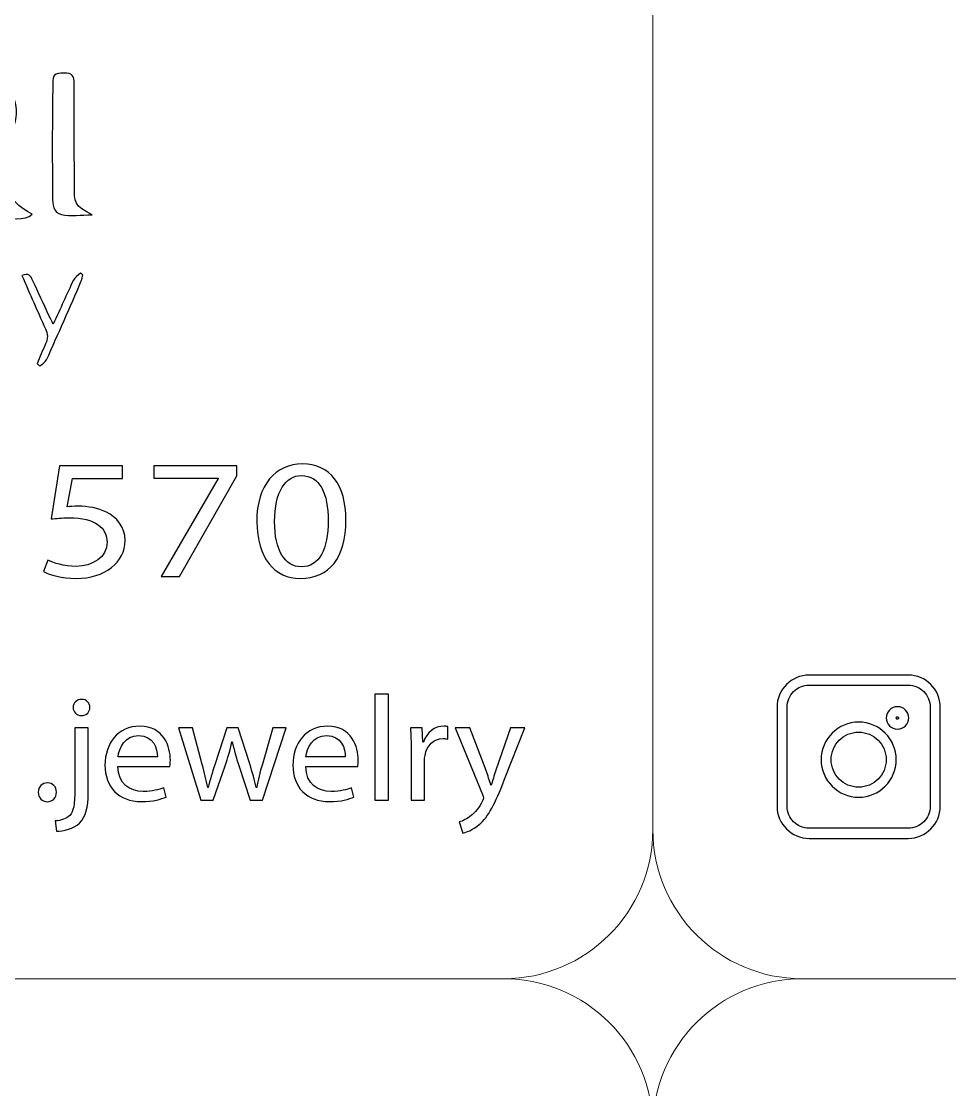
# Model space of a CAD drawing. Header units: millimetres. Extents: x -576 to 618, y 160 to 343.
# Drawn here: x 445.69 to 464.28, y 261.28 to 282.68 of the extents above; entities that cross this region are included whole.
import ezdxf

# ---------------------------------------------------------------- set-up
doc = ezdxf.new("R2010")
doc.units = ezdxf.units.MM
doc.header["$MEASUREMENT"] = 0
doc.layers.add('Layer 1', color=7, linetype='Continuous')

msp = doc.modelspace()

# ---------------------------------------------------------------- linework, layer by layer
at = {"layer": 'Layer 1', "color": 250, "lineweight": 18}
for points in [[(421.5217, 303.3001), (421.5217, 303.3001), (455.3517, 303.3001), (455.3517, 303.3001), (456.9957, 303.3001), (458.3367, 301.9591), (458.3367, 300.3151), (458.3367, 300.3151), (458.3367, 266.4851), (458.3367, 266.4851), (458.3367, 264.8411), (456.9957, 263.5001), (455.3517, 263.5001), (455.3517, 263.5001), (421.5217, 263.5001), (421.5217, 263.5001), (419.8777, 263.5001), (418.5367, 264.8411), (418.5367, 266.4851), (418.5367, 266.4851), (418.5367, 300.3151), (418.5367, 300.3151), (418.5367, 301.9591), (419.8777, 303.3001), (421.5217, 303.3001)], [(461.3217, 303.3001), (461.3217, 303.3001), (495.1517, 303.3001), (495.1517, 303.3001), (496.7957, 303.3001), (498.1367, 301.9591), (498.1367, 300.3151), (498.1367, 300.3151), (498.1367, 266.4851), (498.1367, 266.4851), (498.1367, 264.8411), (496.7957, 263.5001), (495.1517, 263.5001), (495.1517, 263.5001), (461.3217, 263.5001), (461.3217, 263.5001), (459.6777, 263.5001), (458.3367, 264.8411), (458.3367, 266.4851), (458.3367, 266.4851), (458.3367, 300.3151), (458.3367, 300.3151), (458.3367, 301.9591), (459.6777, 303.3001), (461.3217, 303.3001)], [(421.5217, 263.5001), (421.5217, 263.5001), (455.3517, 263.5001), (455.3517, 263.5001), (456.9957, 263.5001), (458.3367, 262.1591), (458.3367, 260.5151), (458.3367, 260.5151), (458.3367, 226.6851), (458.3367, 226.6851), (458.3367, 225.0411), (456.9957, 223.7001), (455.3517, 223.7001), (455.3517, 223.7001), (421.5217, 223.7001), (421.5217, 223.7001), (419.8777, 223.7001), (418.5367, 225.0411), (418.5367, 226.6851), (418.5367, 226.6851), (418.5367, 260.5151), (418.5367, 260.5151), (418.5367, 262.1591), (419.8777, 263.5001), (421.5217, 263.5001)], [(461.3217, 263.5001), (461.3217, 263.5001), (495.1517, 263.5001), (495.1517, 263.5001), (496.7957, 263.5001), (498.1367, 262.1591), (498.1367, 260.5151), (498.1367, 260.5151), (498.1367, 226.6851), (498.1367, 226.6851), (498.1367, 225.0411), (496.7957, 223.7001), (495.1517, 223.7001), (495.1517, 223.7001), (461.3217, 223.7001), (461.3217, 223.7001), (459.6777, 223.7001), (458.3367, 225.0411), (458.3367, 226.6851), (458.3367, 226.6851), (458.3367, 260.5151), (458.3367, 260.5151), (458.3367, 262.1591), (459.6777, 263.5001), (461.3217, 263.5001)]]:
    msp.add_open_spline(points, degree=3, knots=[0, 0, 0, 0, 0.125, 0.125, 0.125, 0.25, 0.25, 0.25, 0.375, 0.375, 0.375, 0.5, 0.5, 0.5, 0.625, 0.625, 0.625, 0.75, 0.75, 0.75, 0.875, 0.875, 0.875, 1, 1, 1, 1], dxfattribs=at)
at = {"layer": 'Layer 1', "color": 230}
for points, knots in [([(443.3761, 281.6631), (443.8994, 281.6394), (444.4267, 281.6482), (444.9446, 281.5823), (445.3921, 281.5253), (445.597, 281.2382), (445.5908, 280.8248), (445.5864, 280.5249), (445.4026, 280.2906), (445.0815, 280.1758), (445.0301, 280.1574), (444.978, 280.1402), (444.8953, 280.1115), (445.246, 279.6719), (445.3505, 279.0744), (445.909, 278.8173), (445.7587, 278.6831), (445.4557, 278.6965), (445.2582, 278.8672), (445.1315, 278.9761), (445.022, 279.1115), (444.9281, 279.2506), (444.7699, 279.485), (444.6216, 279.7271), (444.4862, 279.9754), (444.4198, 280.0971), (444.325, 280.1255), (444.2219, 280.0865), (444.1786, 280.07), (444.1512, 279.963), (444.1486, 279.8956), (444.1368, 279.5789), (444.1284, 279.2613), (444.1337, 278.9445), (444.1374, 278.7486), (444.0098, 278.7873), (443.8947, 278.7789), (443.7655, 278.7699), (443.6962, 278.8005), (443.6978, 278.9521), (443.7037, 279.6656), (443.6999, 280.3795), (443.7015, 281.0931), (443.7025, 281.4616), (443.6925, 281.4797), (443.3727, 281.6057), (443.3739, 281.6248), (443.3748, 281.6441), (443.3761, 281.6631)], [0, 0, 0, 0, 0.0625, 0.0625, 0.0625, 0.125, 0.125, 0.125, 0.1875, 0.1875, 0.1875, 0.25, 0.25, 0.25, 0.3125, 0.3125, 0.3125, 0.375, 0.375, 0.375, 0.4375, 0.4375, 0.4375, 0.5, 0.5, 0.5, 0.5625, 0.5625, 0.5625, 0.625, 0.625, 0.625, 0.6875, 0.6875, 0.6875, 0.75, 0.75, 0.75, 0.8125, 0.8125, 0.8125, 0.875, 0.875, 0.875, 0.9375, 0.9375, 0.9375, 1, 1, 1, 1]), ([(447.1052, 278.8031), (446.8853, 278.8031), (446.6818, 278.7744), (446.4909, 278.8118), (446.3299, 278.8436), (446.3171, 279.0199), (446.3152, 279.1634), (446.3096, 279.5887), (446.3093, 280.0137), (446.3099, 280.4386), (446.3106, 280.7675), (446.3152, 281.0964), (446.3187, 281.4249), (446.3208, 281.6258), (446.3405, 281.6349), (446.5474, 281.6449), (446.7109, 281.653), (446.747, 281.5809), (446.7461, 281.4327), (446.7433, 280.7697), (446.7517, 280.1063), (446.7517, 279.4434), (446.7517, 279.0084), (446.748, 279.0084), (447.1052, 278.8031)], [0, 0, 0, 0, 0.125, 0.125, 0.125, 0.25, 0.25, 0.25, 0.375, 0.375, 0.375, 0.5, 0.5, 0.5, 0.625, 0.625, 0.625, 0.75, 0.75, 0.75, 0.875, 0.875, 0.875, 1, 1, 1, 1]), ([(445.7021, 277.5885), (445.8378, 277.6525), (445.8788, 277.5758), (445.9158, 277.4962), (446.0275, 277.2553), (446.1377, 277.0132), (446.2494, 276.772), (446.27, 276.7271), (446.294, 276.684), (446.3296, 276.6141), (446.4709, 276.9264), (446.5976, 277.2154), (446.7343, 277.4993), (446.7614, 277.5552), (446.8275, 277.5923), (446.8759, 277.6379), (446.8912, 277.626), (446.9061, 277.6138), (446.9218, 277.6019), (446.9114, 277.5611), (446.9071, 277.5174), (446.8906, 277.4796), (446.66, 276.9514), (446.4298, 276.4232), (446.1933, 275.8977), (446.1708, 275.8481), (446.1053, 275.8178), (446.0597, 275.7786), (446.0432, 275.7926), (446.0263, 275.8066), (446.0091, 275.8207), (446.0634, 275.9539), (446.1124, 276.0893), (446.1739, 276.2191), (446.2238, 276.3249), (446.2213, 276.4163), (446.1717, 276.5243), (446.0107, 276.8722), (445.8613, 277.2254), (445.7021, 277.5885)], [0, 0, 0, 0, 0.0769231, 0.0769231, 0.0769231, 0.1538462, 0.1538462, 0.1538462, 0.2307692, 0.2307692, 0.2307692, 0.3076923, 0.3076923, 0.3076923, 0.3846154, 0.3846154, 0.3846154, 0.4615385, 0.4615385, 0.4615385, 0.5384615, 0.5384615, 0.5384615, 0.6153846, 0.6153846, 0.6153846, 0.6923077, 0.6923077, 0.6923077, 0.7692308, 0.7692308, 0.7692308, 0.8461538, 0.8461538, 0.8461538, 0.9230769, 0.9230769, 0.9230769, 1, 1, 1, 1]), ([(447.7159, 273.5235), (447.7159, 273.5235), (446.7109, 273.5235), (446.7109, 273.5235), (446.7109, 273.5235), (446.6098, 272.9535), (446.6098, 272.9535), (446.6703, 272.96), (446.7271, 272.9672), (446.8245, 272.9672), (447.0269, 272.9672), (447.2294, 272.9298), (447.3916, 272.8477), (447.5983, 272.7488), (447.7682, 272.5575), (447.7682, 272.2777), (447.7682, 271.8439), (447.3589, 271.5198), (446.7879, 271.5198), (446.5002, 271.5198), (446.2572, 271.5882), (446.1315, 271.6564), (446.1315, 271.6564), (446.2207, 271.8848), (446.2207, 271.8848), (446.3302, 271.8302), (446.5449, 271.762), (446.7839, 271.762), (447.1202, 271.762), (447.4079, 271.9463), (447.4079, 272.2434), (447.4039, 272.5301), (447.1767, 272.7351), (446.65, 272.7351), (446.5002, 272.7351), (446.3829, 272.7213), (446.2856, 272.7111), (446.2856, 272.7111), (446.4556, 273.7763), (446.4556, 273.7763), (446.4556, 273.7763), (447.7159, 273.7763), (447.7159, 273.7763), (447.7159, 273.7763), (447.7159, 273.5235), (447.7159, 273.5235)], [0, 0, 0, 0, 0.0666667, 0.0666667, 0.0666667, 0.1333333, 0.1333333, 0.1333333, 0.2, 0.2, 0.2, 0.2666667, 0.2666667, 0.2666667, 0.3333333, 0.3333333, 0.3333333, 0.4, 0.4, 0.4, 0.4666667, 0.4666667, 0.4666667, 0.5333333, 0.5333333, 0.5333333, 0.6, 0.6, 0.6, 0.6666667, 0.6666667, 0.6666667, 0.7333333, 0.7333333, 0.7333333, 0.8, 0.8, 0.8, 0.8666667, 0.8666667, 0.8666667, 0.9333333, 0.9333333, 0.9333333, 1, 1, 1, 1]), ([(450.0019, 273.7761), (450.0019, 273.7761), (450.0019, 273.578), (450.0019, 273.578), (450.0019, 273.578), (448.8552, 271.5574), (448.8552, 271.5574), (448.8552, 271.5574), (448.4868, 271.5574), (448.4868, 271.5574), (448.4868, 271.5574), (449.629, 273.5203), (449.629, 273.5203), (449.629, 273.5203), (449.629, 273.5269), (449.629, 273.5269), (449.629, 273.5269), (448.3407, 273.5269), (448.3407, 273.5269), (448.3407, 273.5269), (448.3407, 273.7761), (448.3407, 273.7761), (448.3407, 273.7761), (450.0019, 273.7761), (450.0019, 273.7761)], [0, 0, 0, 0, 0.125, 0.125, 0.125, 0.25, 0.25, 0.25, 0.375, 0.375, 0.375, 0.5, 0.5, 0.5, 0.625, 0.625, 0.625, 0.75, 0.75, 0.75, 0.875, 0.875, 0.875, 1, 1, 1, 1]), ([(452.1907, 272.6904), (452.1907, 271.9363), (451.8584, 271.5197), (451.275, 271.5197), (450.7605, 271.5197), (450.4119, 271.9259), (450.4039, 272.6601), (450.4039, 273.4039), (450.7848, 273.8136), (451.3196, 273.8136), (451.8744, 273.8136), (452.1907, 273.3971), (452.1907, 272.6904)], [0, 0, 0, 0, 0.25, 0.25, 0.25, 0.5, 0.5, 0.5, 0.75, 0.75, 0.75, 1, 1, 1, 1]), ([(450.7605, 272.6564), (450.7605, 272.0795), (450.9711, 271.7521), (451.2952, 271.7521), (451.66, 271.7521), (451.8338, 272.1103), (451.8338, 272.6769), (451.8338, 273.223), (451.6678, 273.5814), (451.2993, 273.5814), (450.9874, 273.5814), (450.7605, 273.2607), (450.7605, 272.6564)], [0, 0, 0, 0, 0.25, 0.25, 0.25, 0.5, 0.5, 0.5, 0.75, 0.75, 0.75, 1, 1, 1, 1]), ([(463.4485, 266.3125), (463.4485, 266.3125), (461.4676, 266.3125), (461.4676, 266.3125), (461.2899, 266.3125), (461.1287, 266.3848), (461.0122, 266.5012), (460.8952, 266.6178), (460.823, 266.779), (460.823, 266.9569), (460.823, 266.9569), (460.823, 268.9382), (460.823, 268.9382), (460.823, 269.116), (460.8951, 269.277), (461.0117, 269.3937), (461.1288, 269.5107), (461.2899, 269.5829), (461.4676, 269.5829), (461.4676, 269.5829), (463.4485, 269.5829), (463.4485, 269.5829), (463.6263, 269.5829), (463.7874, 269.5107), (463.904, 269.3941), (464.021, 269.277), (464.0932, 269.116), (464.0932, 268.9382), (464.0932, 268.9382), (464.0932, 266.9569), (464.0932, 266.9569), (464.0932, 266.779), (464.0209, 266.6178), (463.9044, 266.5012), (463.7874, 266.3848), (463.6263, 266.3125), (463.4485, 266.3125)], [0, 0, 0, 0, 0.0833333, 0.0833333, 0.0833333, 0.1666667, 0.1666667, 0.1666667, 0.25, 0.25, 0.25, 0.3333333, 0.3333333, 0.3333333, 0.4166667, 0.4166667, 0.4166667, 0.5, 0.5, 0.5, 0.5833333, 0.5833333, 0.5833333, 0.6666667, 0.6666667, 0.6666667, 0.75, 0.75, 0.75, 0.8333333, 0.8333333, 0.8333333, 0.9166667, 0.9166667, 0.9166667, 1, 1, 1, 1]), ([(461.4676, 266.5142), (461.4676, 266.5142), (463.4485, 266.5142), (463.4485, 266.5142), (463.5711, 266.5142), (463.682, 266.5637), (463.762, 266.6436), (463.8419, 266.7239), (463.8915, 266.8346), (463.8915, 266.9569), (463.8915, 266.9569), (463.8915, 268.9382), (463.8915, 268.9382), (463.8915, 269.0608), (463.842, 269.1717), (463.7621, 269.2517), (463.682, 269.3317), (463.5711, 269.3812), (463.4485, 269.3812), (463.4485, 269.3812), (461.4676, 269.3812), (461.4676, 269.3812), (461.345, 269.3812), (461.2341, 269.3317), (461.1541, 269.2517), (461.0741, 269.1717), (461.0246, 269.0608), (461.0246, 268.9382), (461.0246, 268.9382), (461.0246, 266.9569), (461.0246, 266.9569), (461.0246, 266.8346), (461.0742, 266.7239), (461.1544, 266.6438), (461.2341, 266.5637), (461.345, 266.5142), (461.4676, 266.5142)], [0, 0, 0, 0, 0.0833333, 0.0833333, 0.0833333, 0.1666667, 0.1666667, 0.1666667, 0.25, 0.25, 0.25, 0.3333333, 0.3333333, 0.3333333, 0.4166667, 0.4166667, 0.4166667, 0.5, 0.5, 0.5, 0.5833333, 0.5833333, 0.5833333, 0.6666667, 0.6666667, 0.6666667, 0.75, 0.75, 0.75, 0.8333333, 0.8333333, 0.8333333, 0.9166667, 0.9166667, 0.9166667, 1, 1, 1, 1]), ([(447.0607, 268.9332), (447.0639, 268.8465), (446.9996, 268.7717), (446.8923, 268.7717), (446.7912, 268.7717), (446.727, 268.8465), (446.727, 268.9332), (446.727, 269.0259), (446.7972, 269.0974), (446.8983, 269.0974), (446.9965, 269.0974), (447.0607, 269.0259), (447.0607, 268.9332)], [0, 0, 0, 0, 0.25, 0.25, 0.25, 0.5, 0.5, 0.5, 0.75, 0.75, 0.75, 1, 1, 1, 1]), ([(452.771, 269.2022), (452.771, 269.2022), (453.0406, 269.2022), (453.0406, 269.2022), (453.0406, 269.2022), (453.0406, 267.0793), (453.0406, 267.0793), (453.0406, 267.0793), (452.771, 267.0793), (452.771, 267.0793), (452.771, 267.0793), (452.771, 269.2022), (452.771, 269.2022)], [0, 0, 0, 0, 0.25, 0.25, 0.25, 0.5, 0.5, 0.5, 0.75, 0.75, 0.75, 1, 1, 1, 1]), ([(463.4599, 268.7245), (463.4599, 268.6624), (463.4347, 268.6061), (463.394, 268.5654), (463.3534, 268.5247), (463.297, 268.4995), (463.2349, 268.4995), (463.1728, 268.4995), (463.1165, 268.5247), (463.0758, 268.5654), (463.0351, 268.6061), (463.0099, 268.6624), (463.0099, 268.7245), (463.0099, 268.7866), (463.0351, 268.8429), (463.0758, 268.8836), (463.1165, 268.9243), (463.1728, 268.9495), (463.2349, 268.9495), (463.297, 268.9495), (463.3534, 268.9243), (463.394, 268.8836), (463.4347, 268.8429), (463.4599, 268.7866), (463.4599, 268.7245)], [0, 0, 0, 0, 0.125, 0.125, 0.125, 0.25, 0.25, 0.25, 0.375, 0.375, 0.375, 0.5, 0.5, 0.5, 0.625, 0.625, 0.625, 0.75, 0.75, 0.75, 0.875, 0.875, 0.875, 1, 1, 1, 1]), ([(463.2115, 267.8887), (463.2115, 267.6814), (463.1271, 267.4932), (462.9907, 267.3569), (462.8548, 267.2204), (462.6666, 267.1361), (462.4588, 267.1361), (462.2511, 267.1361), (462.0628, 267.2205), (461.9267, 267.3565), (461.7905, 267.4927), (461.7063, 267.681), (461.7063, 267.8887), (461.7063, 268.0963), (461.7906, 268.2844), (461.9267, 268.4207), (462.0629, 268.5574), (462.2511, 268.6416), (462.4588, 268.6416), (462.6663, 268.6416), (462.8546, 268.5572), (462.991, 268.4207), (463.1272, 268.2844), (463.2115, 268.0963), (463.2115, 267.8887)], [0, 0, 0, 0, 0.125, 0.125, 0.125, 0.25, 0.25, 0.25, 0.375, 0.375, 0.375, 0.5, 0.5, 0.5, 0.625, 0.625, 0.625, 0.75, 0.75, 0.75, 0.875, 0.875, 0.875, 1, 1, 1, 1]), ([(463.2515, 268.708), (463.2556, 268.7121), (463.2583, 268.7181), (463.2583, 268.7245), (463.2583, 268.731), (463.2556, 268.7369), (463.2515, 268.7411), (463.2473, 268.7452), (463.2414, 268.7479), (463.2349, 268.7479), (463.2285, 268.7479), (463.2225, 268.7452), (463.2184, 268.7411), (463.2142, 268.7369), (463.2116, 268.731), (463.2116, 268.7245), (463.2116, 268.7181), (463.2142, 268.7121), (463.2184, 268.708), (463.2225, 268.7038), (463.2285, 268.7012), (463.2349, 268.7012), (463.2414, 268.7012), (463.2473, 268.7038), (463.2515, 268.708)], [0, 0, 0, 0, 0.125, 0.125, 0.125, 0.25, 0.25, 0.25, 0.375, 0.375, 0.375, 0.5, 0.5, 0.5, 0.625, 0.625, 0.625, 0.75, 0.75, 0.75, 0.875, 0.875, 0.875, 1, 1, 1, 1]), ([(446.365, 266.6608), (446.4876, 266.6699), (446.595, 266.7029), (446.6592, 266.7713), (446.7329, 266.8552), (446.7603, 266.9688), (446.7603, 267.3155), (446.7603, 267.3155), (446.7603, 268.5264), (446.7603, 268.5264), (446.7603, 268.5264), (447.0302, 268.5264), (447.0302, 268.5264), (447.0302, 268.5264), (447.0302, 267.2141), (447.0302, 267.2141), (447.0302, 266.9329), (446.9843, 266.7507), (446.8524, 266.6191), (446.7329, 266.5023), (446.5366, 266.4546), (446.3925, 266.4546), (446.3925, 266.4546), (446.365, 266.6608), (446.365, 266.6608)], [0, 0, 0, 0, 0.125, 0.125, 0.125, 0.25, 0.25, 0.25, 0.375, 0.375, 0.375, 0.5, 0.5, 0.5, 0.625, 0.625, 0.625, 0.75, 0.75, 0.75, 0.875, 0.875, 0.875, 1, 1, 1, 1]), ([(447.6221, 267.7552), (447.628, 267.3994), (447.8611, 267.2528), (448.1309, 267.2528), (448.3241, 267.2528), (448.4405, 267.2859), (448.5416, 267.3274), (448.5416, 267.3274), (448.5877, 267.1392), (448.5877, 267.1392), (448.4926, 267.0974), (448.33, 267.0496), (448.0941, 267.0496), (447.6373, 267.0496), (447.3644, 267.3423), (447.3644, 267.7791), (447.3644, 268.2157), (447.628, 268.5595), (448.0604, 268.5595), (448.5447, 268.5595), (448.6735, 268.1439), (448.6735, 267.8777), (448.6735, 267.8238), (448.6673, 267.782), (448.6645, 267.7552), (448.6645, 267.7552), (447.6221, 267.7552), (447.6221, 267.7552)], [0, 0, 0, 0, 0.1111111, 0.1111111, 0.1111111, 0.2222222, 0.2222222, 0.2222222, 0.3333333, 0.3333333, 0.3333333, 0.4444444, 0.4444444, 0.4444444, 0.5555556, 0.5555556, 0.5555556, 0.6666667, 0.6666667, 0.6666667, 0.7777778, 0.7777778, 0.7777778, 0.8888889, 0.8888889, 0.8888889, 1, 1, 1, 1]), ([(449.1157, 268.5265), (449.1157, 268.5265), (449.3119, 267.7911), (449.3119, 267.7911), (449.355, 267.6295), (449.3946, 267.48), (449.422, 267.3305), (449.422, 267.3305), (449.4314, 267.3305), (449.4314, 267.3305), (449.4651, 267.4772), (449.5141, 267.6326), (449.5634, 267.7882), (449.5634, 267.7882), (449.8055, 268.5265), (449.8055, 268.5265), (449.8055, 268.5265), (450.0324, 268.5265), (450.0324, 268.5265), (450.0324, 268.5265), (450.2623, 267.8033), (450.2623, 267.8033), (450.3175, 267.6295), (450.3602, 267.4772), (450.3943, 267.3305), (450.3943, 267.3305), (450.4033, 267.3305), (450.4033, 267.3305), (450.428, 267.4772), (450.4676, 267.6295), (450.5166, 267.8001), (450.5166, 267.8001), (450.7284, 268.5265), (450.7284, 268.5265), (450.7284, 268.5265), (450.9949, 268.5265), (450.9949, 268.5265), (450.9949, 268.5265), (450.5166, 267.0794), (450.5166, 267.0794), (450.5166, 267.0794), (450.2714, 267.0794), (450.2714, 267.0794), (450.2714, 267.0794), (450.0449, 267.7702), (450.0449, 267.7702), (449.9928, 267.9318), (449.9497, 268.0753), (449.9129, 268.2457), (449.9129, 268.2457), (449.9066, 268.2457), (449.9066, 268.2457), (449.8698, 268.0721), (449.8239, 267.9224), (449.7718, 267.767), (449.7718, 267.767), (449.5325, 267.0794), (449.5325, 267.0794), (449.5325, 267.0794), (449.2872, 267.0794), (449.2872, 267.0794), (449.2872, 267.0794), (448.8395, 268.5265), (448.8395, 268.5265), (448.8395, 268.5265), (449.1157, 268.5265), (449.1157, 268.5265)], [0, 0, 0, 0, 0.0454545, 0.0454545, 0.0454545, 0.0909091, 0.0909091, 0.0909091, 0.1363636, 0.1363636, 0.1363636, 0.1818182, 0.1818182, 0.1818182, 0.2272727, 0.2272727, 0.2272727, 0.2727273, 0.2727273, 0.2727273, 0.3181818, 0.3181818, 0.3181818, 0.3636364, 0.3636364, 0.3636364, 0.4090909, 0.4090909, 0.4090909, 0.4545455, 0.4545455, 0.4545455, 0.5, 0.5, 0.5, 0.5454545, 0.5454545, 0.5454545, 0.5909091, 0.5909091, 0.5909091, 0.6363636, 0.6363636, 0.6363636, 0.6818182, 0.6818182, 0.6818182, 0.7272727, 0.7272727, 0.7272727, 0.7727273, 0.7727273, 0.7727273, 0.8181818, 0.8181818, 0.8181818, 0.8636364, 0.8636364, 0.8636364, 0.9090909, 0.9090909, 0.9090909, 0.9545455, 0.9545455, 0.9545455, 1, 1, 1, 1]), ([(451.3848, 267.7552), (451.3907, 267.3994), (451.6235, 267.2528), (451.8937, 267.2528), (452.0869, 267.2528), (452.2033, 267.2859), (452.3043, 267.3274), (452.3043, 267.3274), (452.3505, 267.1392), (452.3505, 267.1392), (452.2553, 267.0974), (452.0928, 267.0496), (451.8569, 267.0496), (451.4001, 267.0496), (451.1271, 267.3423), (451.1271, 267.7791), (451.1271, 268.2157), (451.3907, 268.5595), (451.8232, 268.5595), (452.3074, 268.5595), (452.4363, 268.1439), (452.4363, 267.8777), (452.4363, 267.8238), (452.43, 267.782), (452.4273, 267.7552), (452.4273, 267.7552), (451.3848, 267.7552), (451.3848, 267.7552)], [0, 0, 0, 0, 0.1111111, 0.1111111, 0.1111111, 0.2222222, 0.2222222, 0.2222222, 0.3333333, 0.3333333, 0.3333333, 0.4444444, 0.4444444, 0.4444444, 0.5555556, 0.5555556, 0.5555556, 0.6666667, 0.6666667, 0.6666667, 0.7777778, 0.7777778, 0.7777778, 0.8888889, 0.8888889, 0.8888889, 1, 1, 1, 1]), ([(453.4948, 268.0752), (453.4948, 268.2456), (453.4914, 268.3922), (453.4823, 268.5264), (453.4823, 268.5264), (453.7186, 268.5264), (453.7186, 268.5264), (453.7186, 268.5264), (453.7276, 268.2425), (453.7276, 268.2425), (453.7276, 268.2425), (453.7401, 268.2425), (453.7401, 268.2425), (453.8075, 268.4368), (453.9697, 268.5595), (454.151, 268.5595), (454.1816, 268.5595), (454.2031, 268.5563), (454.2277, 268.5504), (454.2277, 268.5504), (454.2277, 268.3024), (454.2277, 268.3024), (454.2, 268.3083), (454.1722, 268.3114), (454.1357, 268.3114), (453.9453, 268.3114), (453.8106, 268.171), (453.7738, 267.9735), (453.7675, 267.9376), (453.7613, 267.8958), (453.7613, 267.8509), (453.7613, 267.8509), (453.7613, 267.0796), (453.7613, 267.0796), (453.7613, 267.0796), (453.4948, 267.0796), (453.4948, 267.0796), (453.4948, 267.0796), (453.4948, 268.0752), (453.4948, 268.0752)], [0, 0, 0, 0, 0.0769231, 0.0769231, 0.0769231, 0.1538462, 0.1538462, 0.1538462, 0.2307692, 0.2307692, 0.2307692, 0.3076923, 0.3076923, 0.3076923, 0.3846154, 0.3846154, 0.3846154, 0.4615385, 0.4615385, 0.4615385, 0.5384615, 0.5384615, 0.5384615, 0.6153846, 0.6153846, 0.6153846, 0.6923077, 0.6923077, 0.6923077, 0.7692308, 0.7692308, 0.7692308, 0.8461538, 0.8461538, 0.8461538, 0.9230769, 0.9230769, 0.9230769, 1, 1, 1, 1]), ([(454.6722, 268.5265), (454.6722, 268.5265), (454.9969, 267.6716), (454.9969, 267.6716), (455.0306, 267.5758), (455.0678, 267.4622), (455.0921, 267.3755), (455.0921, 267.3755), (455.098, 267.3755), (455.098, 267.3755), (455.1258, 267.4622), (455.1564, 267.5726), (455.1932, 267.6775), (455.1932, 267.6775), (455.4875, 268.5265), (455.4875, 268.5265), (455.4875, 268.5265), (455.7726, 268.5265), (455.7726, 268.5265), (455.7726, 268.5265), (455.368, 267.495), (455.368, 267.495), (455.1748, 266.9989), (455.0429, 266.7446), (454.8591, 266.5892), (454.7274, 266.4756), (454.5954, 266.4307), (454.528, 266.4185), (454.528, 266.4185), (454.4604, 266.6401), (454.4604, 266.6401), (454.528, 266.6609), (454.6166, 266.7028), (454.6965, 266.7683), (454.7702, 266.8253), (454.8619, 266.9271), (454.9236, 267.0616), (454.9358, 267.0884), (454.9449, 267.1093), (454.9449, 267.1243), (454.9449, 267.1392), (454.9387, 267.1602), (454.9265, 267.1933), (454.9265, 267.1933), (454.3779, 268.5265), (454.3779, 268.5265), (454.3779, 268.5265), (454.6722, 268.5265), (454.6722, 268.5265)], [0, 0, 0, 0, 0.0625, 0.0625, 0.0625, 0.125, 0.125, 0.125, 0.1875, 0.1875, 0.1875, 0.25, 0.25, 0.25, 0.3125, 0.3125, 0.3125, 0.375, 0.375, 0.375, 0.4375, 0.4375, 0.4375, 0.5, 0.5, 0.5, 0.5625, 0.5625, 0.5625, 0.625, 0.625, 0.625, 0.6875, 0.6875, 0.6875, 0.75, 0.75, 0.75, 0.8125, 0.8125, 0.8125, 0.875, 0.875, 0.875, 0.9375, 0.9375, 0.9375, 1, 1, 1, 1]), ([(462.8487, 267.4992), (462.9483, 267.5985), (463.0098, 267.7364), (463.0098, 267.8887), (463.0098, 268.0412), (462.9481, 268.1793), (462.8484, 268.279), (462.7491, 268.3784), (462.6112, 268.44), (462.4588, 268.44), (462.3067, 268.44), (462.1689, 268.3783), (462.0692, 268.2786), (461.9696, 268.1792), (461.9079, 268.0412), (461.9079, 267.8887), (461.9079, 267.7367), (461.9696, 267.5988), (462.0693, 267.4991), (462.1689, 267.3995), (462.3067, 267.3378), (462.4588, 267.3378), (462.611, 267.3378), (462.7488, 267.3995), (462.8487, 267.4992)], [0, 0, 0, 0, 0.125, 0.125, 0.125, 0.25, 0.25, 0.25, 0.375, 0.375, 0.375, 0.5, 0.5, 0.5, 0.625, 0.625, 0.625, 0.75, 0.75, 0.75, 0.875, 0.875, 0.875, 1, 1, 1, 1]), ([(448.4131, 267.9435), (448.4162, 268.1108), (448.3422, 268.371), (448.0389, 268.371), (447.7662, 268.371), (447.6464, 268.1258), (447.6252, 267.9435), (447.6252, 267.9435), (448.4131, 267.9435), (448.4131, 267.9435)], [0, 0, 0, 0, 0.3333333, 0.3333333, 0.3333333, 0.6666667, 0.6666667, 0.6666667, 1, 1, 1, 1]), ([(452.1757, 267.9435), (452.1788, 268.1108), (452.1049, 268.371), (451.8016, 268.371), (451.529, 268.371), (451.4091, 268.1258), (451.3879, 267.9435), (451.3879, 267.9435), (452.1757, 267.9435), (452.1757, 267.9435)], [0, 0, 0, 0, 0.3333333, 0.3333333, 0.3333333, 0.6666667, 0.6666667, 0.6666667, 1, 1, 1, 1]), ([(446.0275, 267.2348), (446.0275, 267.3453), (446.1043, 267.4233), (446.2116, 267.4233), (446.319, 267.4233), (446.3925, 267.3453), (446.3925, 267.2348), (446.3925, 267.1272), (446.3218, 267.0464), (446.2085, 267.0464), (446.1011, 267.0464), (446.0275, 267.1272), (446.0275, 267.2348)], [0, 0, 0, 0, 0.25, 0.25, 0.25, 0.5, 0.5, 0.5, 0.75, 0.75, 0.75, 1, 1, 1, 1])]:
    msp.add_open_spline(points, degree=3, knots=knots, dxfattribs=at)

doc.saveas('drawing.dxf')
